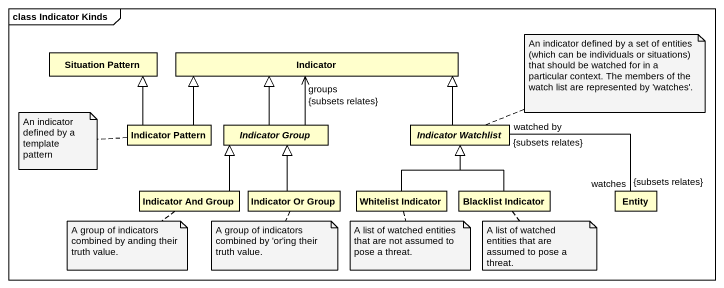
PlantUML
@startuml
mainframe class Indicator Kinds
hide circle
hide empty members
class "Situation Pattern" as Situation_Pattern
class Indicator
class "Indicator Pattern" as Indicator_Pattern
abstract class "Indicator Group" as Indicator_Group
abstract class "Indicator Watchlist" as Indicator_Watchlist
class "Indicator And Group" as Indicator_And_Group
class "Indicator Or Group" as Indicator_Or_Group
class "Whitelist Indicator" as Whitelist_Indicator
class "Blacklist Indicator" as Blacklist_Indicator
class "Entity" as Entity_
Indicator_Pattern -up-|> Situation_Pattern
Indicator_Pattern -right-|> Indicator
Indicator_Group -up-> "groups\n{subsets relates}" Indicator
Indicator_Group -up-|> Indicator
Indicator_Watchlist -left-|> Indicator
Indicator_Watchlist "watched by\n{subsets relates}" -right- "watches\n{subsets relates}" Entity_
Indicator_And_Group -up-|> Indicator_Group
Indicator_Or_Group -up-|> Indicator_Group
Whitelist_Indicator -up-|> Indicator_Watchlist
Blacklist_Indicator -up-|> Indicator_Watchlist
note right of Indicator_Watchlist : An indicator defined by a set of entities (which can be individuals or situations) that should be watched for in a particular context. The members of the watch list are represented by 'watches'.
note left of Indicator_Pattern : An indicator defined by a template pattern
note bottom of Indicator_And_Group : A group of indicators combined by anding their truth value.
note bottom of Indicator_Or_Group : A group of indicators combined by 'or'ing their truth value.
note bottom of Whitelist_Indicator : A list of watched entities that are not assumed to pose a threat.
note bottom of Blacklist_Indicator : A list of watched entities that are assumed to pose a threat.
@enduml
